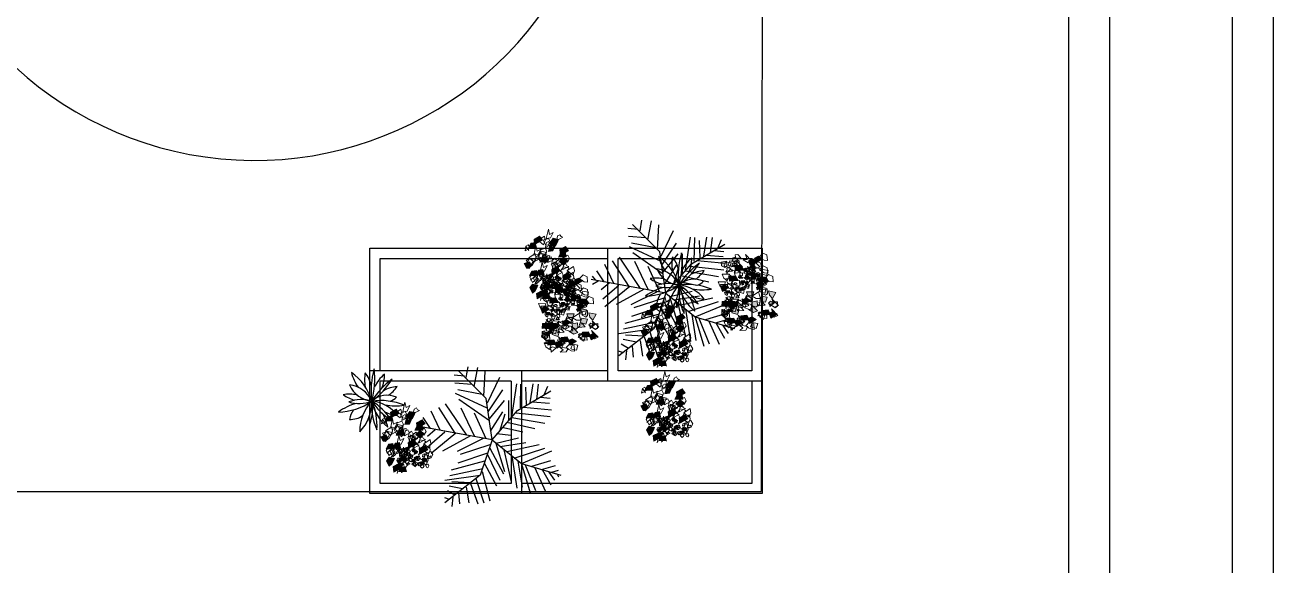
# Model space of a CAD drawing. Extents: x 5706208 to 5786773, y -2031603 to -1909573.
# Drawn here: x 5763487 to 5769590, y -1993134 to -1990495 of the extents above; entities that cross this region are included whole.
import ezdxf

# ---------------------------------------------------------------- set-up
doc = ezdxf.new("R2010")
doc.units = 0
doc.header["$LTSCALE"] = 1000
doc.header["$MEASUREMENT"] = 0
doc.layers.get('0').update_dxf_attribs({"linetype": 'CONTINUOUS'})
doc.layers.add('Arbustos', color=88, linetype='CONTINUOUS', lineweight=5)
for name, color, linetype in [('BOSQUENUEVO', 88, 'CONTINUOUS'), ('landscape', 82, 'CONTINUOUS'), ('WALL', 7, 'CONTINUOUS')]:
    doc.layers.add(name, color=color, linetype=linetype)

# ---------------------------------------------------------------- blocks, each defined once
blk = doc.blocks.new('Trees - Imperial1')
at = {"layer": 'landscape', "color": 82}
for p, q in [((-8.74, 47.14), (-17.07, 52.71)), ((-10.19, 53.64), (-13.08, 55.96)), ((0, 0), (-10.5, 57)), ((-9.1, 51.78), (-6.56, 55.96)), ((-7.65, 43.42), (-2.58, 49.46)), ((-5.84, 35.99), (4.67, 48.07)), ((-5.11, 28.1), (-24.68, 40.64)), ((-7.29, 39.71), (-21.78, 46.67)), ((-5.11, 27.63), (10.46, 46.67)), ((-48.59, 21.13), (-49.31, 29.03)), ((-3.67, 19.27), (-27.57, 35.53)), ((-2.94, 16.49), (8.65, 37.85)), ((16.26, 5.8), (23.14, 31.35)), ((22.05, 7.2), (27.49, 32.28)), ((27, 9), (48, 36)), ((27.13, 9.06), (31.11, 35.99)), ((31.84, 30.88), (32.56, 16.49)), ((35.1, 32.74), (37.27, 22.52)), ((38.72, 34.13), (41.98, 28.56)), ((43.79, 29.95), (51.04, 30.88)), ((44.15, 36.46), (45.24, 32.74)), ((-47.5, 19.74), (-55.83, 18.34)), ((-31.5, 4.5), (-52.5, 25.5)), ((-43.51, 28.56), (-42.43, 15.56)), ((-38.44, 26.24), (-34.82, 7.66)), ((-35.54, 28.1), (-24.31, 3.95)), ((-14.53, 2.09), (-30.83, 25.31)), ((-24.31, 23.92), (-2.94, 13.7)), ((-1.13, 6.73), (9.01, 26.7)), ((3.94, 1.62), (11.19, 24.38)), ((10.1, 3.48), (17.71, 26.24)), ((36.18, 19.74), (48.14, 17.88)), ((40.53, 25.77), (48.86, 24.85)), ((-40.61, 13.7), (-55.11, 10.91)), ((-20.69, 13.7), (-1.13, 4.88)), ((29.66, 12.31), (48.14, 6.27)), ((33.28, 16.49), (48.86, 10.91)), ((-33.37, 6.27), (-52.21, 5.34)), ((-28.3, 3.48), (-47.86, -5.8)), ((-21.42, 3.02), (-38.08, -8.13)), ((0, 0), (-31.5, 4.5)), ((-15.98, 2.09), (-30.11, -9.52)), ((0, 0), (-22.5, -19.5)), ((-6.56, 1.16), (-21.42, -8.13)), ((0, 0), (27, 9)), ((0, 0), (18, -22.5)), ((6.48, 1.62), (26.04, -8.59)), ((11.19, 3.48), (30.75, -5.8)), ((18.07, 5.8), (35.1, -3.48)), ((24.23, 7.66), (46.69, 1.62)), ((-6.56, -5.8), (-19.97, -9.99)), ((-9.46, -8.59), (-6.2, -23.45)), ((-4.75, -3.48), (-3.67, -14.63)), ((2.49, -3.02), (-1.49, -20.2)), ((1.77, -2.55), (24.23, -9.52)), ((5.03, -6.27), (2.13, -25.78)), ((7.56, -9.06), (32.2, -14.63)), ((-17.43, -15.09), (-42.79, -18.81)), ((-15.26, -12.77), (-30.11, -12.77)), ((-20.69, -18.35), (-17.79, -44.35)), ((-17.07, -15.09), (-12.72, -40.17)), ((-13.45, -11.38), (-8.74, -32.74)), ((9.01, -11.38), (3.58, -35.99)), ((14.08, -16.95), (6.48, -40.17)), ((12.27, -15.09), (36.91, -18.81)), ((-24.31, -21.6), (-42.43, -22.06)), ((-26.85, -26.24), (-40.25, -25.78)), ((-22.5, -19.5), (-37.5, -45)), ((-25.04, -23.92), (-22.86, -45.28)), ((18.07, -22.52), (8.29, -45.75)), ((16.26, -19.74), (36.18, -22.99)), ((18, -22.5), (27, -52.5)), ((18.43, -22.52), (40.53, -29.03)), ((19.16, -25.31), (38.72, -33.21)), ((-28.3, -29.03), (-42.79, -31.35)), ((-30.83, -34.14), (-42.43, -35.53)), ((-32.65, -36.92), (-31.92, -44.35)), ((-29.02, -30.88), (-27.94, -43.89)), ((20.24, -30.42), (15.9, -44.82)), ((22.78, -37.85), (19.52, -48.53)), ((21.33, -32.74), (39.08, -40.64)), ((-34.46, -39.71), (-40.98, -42.49)), ((22.78, -38.31), (34.37, -44.82)), ((24.59, -45.75), (23.14, -50.85)), ((24.59, -43.42), (30.75, -47.6)), ((26.76, -49.93), (28.21, -50.85))]:
    blk.add_line(p, q, dxfattribs=at)
blk = doc.blocks.new('Arbusto 73')
at = {"true_color": 0xf0f000}
h = blk.add_hatch(color=2, dxfattribs=at)
h.dxf.hatch_style = 1
h.paths.add_polyline_path([(0.077, 0.246), (0.022, 0.179), (-0.04, 0.246), (0.006, 0.307), (0.052, 0.27)])
h = blk.add_hatch(color=2, dxfattribs=at)
h.dxf.hatch_style = 1
h.paths.add_polyline_path([(-0.273, 0.147), (-0.324, 0.169), (-0.344, 0.084), (-0.283, 0.042), (-0.201, 0.085), (-0.237, 0.128)])
h = blk.add_hatch(color=2, dxfattribs=at)
h.dxf.hatch_style = 1
h.paths.add_polyline_path([(-0.145, 0.078), (-0.135, 0.009), (-0.283, 0.042), (-0.201, 0.061), (-0.232, 0.119)])
h = blk.add_hatch(color=2, dxfattribs=at)
h.dxf.hatch_style = 1
h.paths.add_polyline_path([(0.294, 0.136), (0.262, 0.111), (0.239, 0.149), (0.262, 0.167), (0.292, 0.156)])
h = blk.add_hatch(color=2, dxfattribs=at)
h.dxf.hatch_style = 1
h.paths.add_polyline_path([(0.446, -0.179), (0.395, -0.156), (0.375, -0.241), (0.436, -0.283), (0.518, -0.24), (0.482, -0.197)])
h = blk.add_hatch(color=2, dxfattribs=at)
h.dxf.hatch_style = 1
h.paths.add_polyline_path([(0.075, -0.263), (0.131, -0.296), (0.126, -0.336), (0.055, -0.373), (0.024, -0.29)])
at = {"color": 2, "true_color": 0xf0f000}
for points in [[(-0.273, 0.147), (-0.324, 0.169), (-0.344, 0.084), (-0.283, 0.042), (-0.201, 0.085), (-0.237, 0.128)], [(-0.145, 0.078), (-0.135, 0.009), (-0.283, 0.042), (-0.201, 0.061), (-0.232, 0.119)], [(0.435, 0.039), (0.435, -0.085), (0.364, -0.049), (0.353, 0.02)], [(-0.245, -0.208), (-0.332, -0.217), (-0.378, -0.13), (-0.312, -0.082)], [(-0.195, -0.181), (-0.194, -0.305), (-0.265, -0.268), (-0.276, -0.199)], [(0.243, -0.163), (0.243, -0.287), (0.172, -0.25), (0.161, -0.181)], [(0.446, -0.179), (0.395, -0.156), (0.375, -0.241), (0.436, -0.283), (0.518, -0.24), (0.482, -0.197)], [(0.609, -0.167), (0.522, -0.176), (0.476, -0.088), (0.542, -0.041)], [(0.075, -0.263), (0.131, -0.296), (0.126, -0.336), (0.055, -0.373), (0.024, -0.29)]]:
    blk.add_lwpolyline(points, close=True, dxfattribs=at)
for points in [[(0.608, -0.093), (0.537, -0.056), (0.526, 0.013), (0.608, 0.031)], [(0.238, -0.277), (0.187, -0.254)]]:
    blk.add_lwpolyline(points, dxfattribs=at)
for points in [[(-0.08, 0.2), (-0.166, 0.191), (-0.147, 0.325), (-0.213, 0.278)], [(0.327, 0.242), (0.24, 0.233), (0.26, 0.368), (0.194, 0.32)], [(0.425, 0.159), (0.382, 0.155), (0.392, 0.222), (0.359, 0.198)], [(0.46, 0.289), (0.417, 0.285), (0.426, 0.352), (0.394, 0.329)], [(0.485, 0.303), (0.486, 0.241), (0.445, 0.294), (0.45, 0.259)], [(0.236, 0.07), (0.15, 0.061), (0.169, 0.195), (0.103, 0.148)], [(0.249, 0.081), (0.26, 0.02), (0.211, 0.065), (0.222, 0.032)], [(0.435, 0.039), (0.435, -0.085), (0.353, 0.02), (0.364, -0.049)], [(0.45, 0.173), (0.451, 0.111), (0.41, 0.164), (0.415, 0.129)], [(0.608, 0.031), (0.608, -0.093), (0.526, 0.013), (0.537, -0.056)], [(-0.245, -0.208), (-0.332, -0.217), (-0.312, -0.082), (-0.378, -0.13)], [(-0.195, -0.181), (-0.194, -0.305), (-0.276, -0.199), (-0.265, -0.268)], [(0.028, -0.004), (0.029, -0.127), (-0.053, -0.022), (-0.043, -0.091)], [(0.227, -0.06), (0.227, -0.183), (0.145, -0.078), (0.156, -0.147)], [(0.243, -0.163), (0.243, -0.287), (0.161, -0.181), (0.172, -0.25)], [(0.609, -0.167), (0.522, -0.176), (0.542, -0.041), (0.476, -0.088)], [(0.554, -0.085), (0.512, -0.097), (0.51, -0.029), (0.481, -0.058)]]:
    blk.add_solid(points, dxfattribs=at)
at = {"layer": 'Arbustos', "color": 98, "true_color": 0x005200}
for points in [[(0.164, 0.304), (0.097, 0.405), (0.168, 0.418), (0.234, 0.391)], [(0.26, 0.293), (0.194, 0.394), (0.265, 0.407), (0.331, 0.381)], [(0.387, 0.373), (0.316, 0.335), (0.285, 0.418), (0.336, 0.445), (0.392, 0.413)], [(0.398, 0.393), (0.404, 0.359), (0.33, 0.375), (0.37, 0.385), (0.355, 0.414)], [(-0.36, 0.237), (-0.309, 0.14), (-0.38, 0.152), (-0.4, 0.191), (-0.37, 0.207)], [(0.026, 0.268), (-0.045, 0.231), (-0.076, 0.314), (-0.025, 0.341), (0.031, 0.308)], [(0.098, 0.182), (0.043, 0.116), (-0.019, 0.182), (0.027, 0.244), (0.073, 0.206)], [(0.083, 0.211), (0.134, 0.115), (0.063, 0.126), (0.042, 0.165), (0.073, 0.181)], [(0.097, 0.331), (0.149, 0.234), (0.077, 0.246), (0.057, 0.285), (0.087, 0.301)], [(0.174, 0.309), (0.123, 0.332), (0.103, 0.247), (0.164, 0.205), (0.245, 0.248), (0.209, 0.291)], [(0.189, 0.231), (0.241, 0.134), (0.17, 0.146), (0.149, 0.185), (0.179, 0.201)], [(0.285, 0.213), (0.318, 0.169), (0.282, 0.169), (0.269, 0.186), (0.282, 0.197)], [(0.346, 0.327), (0.295, 0.349), (0.276, 0.264), (0.337, 0.222), (0.418, 0.266), (0.382, 0.309)], [(0.31, 0.204), (0.336, 0.155), (0.3, 0.161), (0.29, 0.181), (0.305, 0.189)], [(0.345, 0.334), (0.371, 0.286), (0.335, 0.292), (0.325, 0.311), (0.34, 0.319)], [(0.392, 0.185), (0.358, 0.236), (0.394, 0.242), (0.427, 0.229)], [(0.427, 0.229), (0.432, 0.194), (0.359, 0.211), (0.399, 0.22), (0.384, 0.249)], [(0.427, 0.315), (0.393, 0.366), (0.429, 0.372), (0.462, 0.359)], [(0.462, 0.359), (0.437, 0.37), (0.427, 0.328), (0.457, 0.307), (0.498, 0.328), (0.48, 0.35)], [(0.504, 0.22), (0.468, 0.201), (0.453, 0.242), (0.478, 0.256), (0.506, 0.239)], [(0.491, 0.194), (0.465, 0.206), (0.456, 0.163), (0.486, 0.142), (0.527, 0.164), (0.509, 0.185)], [(0.485, 0.266), (0.511, 0.217), (0.476, 0.223), (0.465, 0.243), (0.48, 0.251)], [(0.538, 0.35), (0.503, 0.331), (0.487, 0.372), (0.513, 0.386), (0.541, 0.37)], [(0.549, 0.281), (0.521, 0.248), (0.49, 0.281), (0.513, 0.312), (0.536, 0.293)], [(-0.349, 0.044), (-0.338, -0.024), (-0.486, 0.009), (-0.404, 0.027), (-0.435, 0.085)], [(-0.241, -0.035), (-0.312, -0.073), (-0.343, 0.01), (-0.293, 0.037), (-0.237, 0.005)], [(-0.252, 0.058), (-0.201, -0.038), (-0.272, -0.027), (-0.293, 0.012), (-0.262, 0.028)], [(-0.053, 0.003), (-0.002, -0.094), (-0.073, -0.082), (-0.094, -0.044), (-0.063, -0.027)], [(-0.018, 0.009), (-0.069, 0.032), (-0.089, -0.053), (-0.027, -0.095), (0.054, -0.052), (0.018, -0.009)], [(-0.013, 0.098), (0.038, 0.002), (-0.033, 0.013), (-0.054, 0.052), (-0.023, 0.068)], [(0.007, 0.159), (0.058, 0.062), (-0.013, 0.074), (-0.034, 0.112), (-0.003, 0.129)], [(0.165, 0.131), (0.175, 0.062), (0.027, 0.095), (0.109, 0.114), (0.078, 0.172)], [(0.134, 0.09), (0.063, 0.052), (0.032, 0.135), (0.083, 0.162), (0.139, 0.13)], [(0.15, 0.061), (0.083, 0.162), (0.154, 0.175), (0.22, 0.148)], [(0.353, 0.02), (0.364, -0.049), (0.216, -0.015), (0.298, 0.003), (0.267, 0.061)], [(0.282, 0.002), (0.25, -0.023), (0.228, 0.015), (0.25, 0.033), (0.281, 0.022)], [(0.256, 0.044), (0.29, 0.001), (0.254, 0.001), (0.24, 0.018), (0.254, 0.028)], [(0.349, -0.069), (0.278, -0.107), (0.247, -0.024), (0.298, 0.003), (0.354, -0.029)], [(0.316, 0.07), (0.294, 0.032), (0.258, 0.06), (0.275, 0.094), (0.301, 0.079)], [(0.394, -0.008), (0.339, -0.075), (0.277, -0.008), (0.323, 0.054), (0.369, 0.016)], [(0.327, 0.093), (0.379, -0.003), (0.308, 0.008), (0.287, 0.047), (0.317, 0.063)], [(0.414, 0.052), (0.359, -0.014), (0.297, 0.052), (0.343, 0.114), (0.389, 0.076)], [(0.389, 0.051), (0.338, 0.074), (0.318, -0.011), (0.379, -0.053), (0.46, -0.01), (0.424, 0.033)], [(0.384, 0.123), (0.395, 0.09), (0.319, 0.094), (0.358, 0.11), (0.338, 0.136)], [(0.392, 0.098), (0.398, 0.064), (0.324, 0.081), (0.364, 0.09), (0.349, 0.119)], [(0.444, 0.093), (0.412, 0.068), (0.389, 0.107), (0.412, 0.124), (0.442, 0.113)], [(0.456, 0.064), (0.431, 0.075), (0.421, 0.033), (0.451, 0.012), (0.492, 0.033), (0.474, 0.055)], [(0.562, -0.005), (0.506, -0.072), (0.445, -0.006), (0.49, 0.056), (0.536, 0.018)], [(0.514, 0.151), (0.486, 0.117), (0.456, 0.151), (0.478, 0.181), (0.501, 0.163)], [(0.481, 0.09), (0.507, 0.042), (0.471, 0.047), (0.461, 0.067), (0.476, 0.075)], [(-0.312, -0.156), (-0.378, -0.055), (-0.307, -0.042), (-0.241, -0.069)], [(-0.088, -0.152), (-0.078, -0.221), (-0.225, -0.188), (-0.144, -0.17), (-0.175, -0.111)], [(-0.088, -0.087), (-0.159, -0.125), (-0.19, -0.042), (-0.14, -0.015), (-0.084, -0.048)], [(-0.068, -0.043), (-0.119, -0.02), (-0.139, -0.105), (-0.078, -0.147), (0.003, -0.104), (-0.033, -0.061)], [(-0.038, -0.051), (-0.089, -0.029), (-0.109, -0.114), (-0.047, -0.156), (0.034, -0.112), (-0.002, -0.069)], [(-0.036, -0.299), (-0.103, -0.198), (-0.032, -0.185), (0.034, -0.211)], [(-0.038, -0.101), (0.014, -0.197), (-0.057, -0.186), (-0.078, -0.147), (-0.048, -0.131)], [(0.171, -0.052), (0.181, -0.121), (0.034, -0.088), (0.115, -0.069), (0.084, -0.011)], [(0.319, -0.11), (0.329, -0.179), (0.181, -0.146), (0.263, -0.127), (0.232, -0.069)], [(0.278, -0.181), (0.227, -0.159), (0.207, -0.244), (0.269, -0.285), (0.35, -0.242), (0.314, -0.199)], [(0.298, -0.121), (0.247, -0.098), (0.227, -0.183), (0.289, -0.225), (0.37, -0.182), (0.334, -0.139)], [(0.274, -0.025), (0.247, -0.019), (0.244, -0.062), (0.278, -0.078), (0.314, -0.049), (0.293, -0.031)], [(0.304, -0.064), (0.283, -0.102), (0.247, -0.074), (0.264, -0.04), (0.29, -0.055)], [(0.355, -0.045), (0.366, -0.078), (0.291, -0.075), (0.329, -0.059), (0.309, -0.033)], [(0.446, -0.051), (0.458, -0.083), (0.382, -0.08), (0.42, -0.064), (0.4, -0.038)], [(0.424, -0.068), (0.397, -0.061), (0.394, -0.105), (0.428, -0.12), (0.464, -0.092), (0.443, -0.074)], [(0.47, -0.081), (0.438, -0.105), (0.416, -0.067), (0.439, -0.05), (0.469, -0.061)], [(0.433, -0.061), (0.467, -0.104), (0.43, -0.105), (0.417, -0.087), (0.431, -0.077)], [(0.484, -0.014), (0.518, -0.058), (0.481, -0.058), (0.468, -0.041), (0.482, -0.03)], [(0.542, -0.115), (0.476, -0.014), (0.547, -0.001), (0.613, -0.028)], [(0.07, -0.304), (-0.001, -0.342), (-0.032, -0.259), (0.019, -0.232), (0.075, -0.264)], [(0.039, -0.221), (-0.012, -0.199), (-0.031, -0.284), (0.03, -0.325), (0.111, -0.282), (0.075, -0.239)]]:
    blk.add_lwpolyline(points, close=True, dxfattribs=at)
at = {"layer": 'Arbustos'}
for points in [[(-0.08, 0.2), (-0.166, 0.191), (-0.213, 0.278), (-0.147, 0.325)], [(-0.05, 0.29), (-0.049, 0.166), (-0.121, 0.203), (-0.131, 0.272)], [(0.077, 0.246), (0.022, 0.179), (-0.04, 0.246), (0.006, 0.307), (0.052, 0.27)], [(0.425, 0.159), (0.382, 0.155), (0.359, 0.198), (0.392, 0.222)], [(0.46, 0.289), (0.417, 0.285), (0.394, 0.329), (0.426, 0.352)], [(0.485, 0.303), (0.486, 0.241), (0.45, 0.259), (0.445, 0.294)], [(0.236, 0.07), (0.15, 0.061), (0.103, 0.148), (0.169, 0.195)], [(0.249, 0.081), (0.26, 0.02), (0.222, 0.032), (0.211, 0.065)], [(0.45, 0.173), (0.451, 0.111), (0.415, 0.129), (0.41, 0.164)], [(0.028, -0.004), (0.029, -0.127), (-0.043, -0.091), (-0.053, -0.022)], [(0.227, -0.06), (0.227, -0.183), (0.156, -0.147), (0.145, -0.078)], [(0.554, -0.085), (0.512, -0.097), (0.481, -0.058), (0.51, -0.029)], [(0.515, -0.073), (0.488, -0.067), (0.486, -0.11), (0.52, -0.126), (0.556, -0.097), (0.534, -0.079)]]:
    blk.add_lwpolyline(points, close=True, dxfattribs=at)
at = {"layer": 'Arbustos', "color": 0}
for points in [[(0.327, 0.242), (0.24, 0.233), (0.194, 0.32), (0.26, 0.368)], [(0.294, 0.136), (0.262, 0.111), (0.239, 0.149), (0.262, 0.167), (0.292, 0.156)]]:
    blk.add_lwpolyline(points, close=True, dxfattribs=at)
at = {"layer": 'Arbustos', "color": 98, "true_color": 0x005200}
for points in [[(0.314, -0.274), (0.253, -0.207), (0.298, -0.146), (0.344, -0.183), (0.37, -0.207)], [(0.634, -0.116), (0.486, -0.083), (0.567, -0.065), (0.537, -0.007), (0.623, -0.047)], [(-0.219, -0.346), (-0.24, -0.307), (-0.209, -0.291), (-0.199, -0.261), (-0.148, -0.358), (-0.219, -0.346), (-0.153, -0.299)]]:
    blk.add_lwpolyline(points, dxfattribs=at)
at = {"layer": 'Arbustos', "color": 2, "true_color": 0xf0f000}
blk.add_solid([(-0.05, 0.29), (-0.049, 0.166), (-0.131, 0.272), (-0.121, 0.203)], dxfattribs=at)
blk = doc.blocks.new('12PPLT05')
at = {"color": 98, "linetype": 'ByBlock', "true_color": 0x005200}
for centre, radius, start, end in [((-2.174, -0.059), 2.212, 16.0441, 35.3335), ((1.842, 1.26), 2.212, 181.0347, 215.3335), ((1.487, 0.217), 1.468, 145.5383, 164.4558), ((-1.173, 0.811), 1.468, 348.8253, 9.2585), ((0.156, 0.77), 0.798, 177.3463, 214.3867), ((-0.76, 0.018), 0.798, 53.6976, 81.4479), ((1.241, 0.453), 1.293, 162.7458, 201.4439), ((-1.198, 0.364), 1.293, 342.7458, 21.4439), ((1.05, -0.124), 1.018, 113.8981, 174.104), ((-0.375, 0.911), 1.018, 293.8981, 354.104), ((-0.468, 1.804), 1.892, 285.4903, 325.7263), ((1.601, -1.085), 1.892, 105.4903, 123.6876), ((-1.075, -1.195), 1.619, 46.5624, 90.8436), ((0.014, 1.599), 1.619, 226.5624, 270.8436), ((-0.514, -1.415), 1.5, 91.7019, 101.5379), ((-0.263, 1.451), 1.5, 248.4565, 281.5379), ((0.42, -2.939), 2.945, 73.8469, 97.4626), ((0.825, -1.044), 1.292, 78.242, 101.2871), ((0.301, 1.246), 1.292, 285.0191, 307.5292), ((-0.13, -2.16), 2.147, 85.5391, 114.6268), ((-0.857, 1.932), 2.147, 265.5391, 294.6268), ((0.352, -1.607), 1.619, 101.2054, 142.1916), ((-1.241, 0.973), 1.619, 281.2054, 299.3927), ((1.22, -1.88), 2.204, 122.4479, 148.7105), ((-1.846, 1.125), 2.204, 302.4479, 328.7105), ((-1.251, 0.081), 1.292, 306.2366, 355.5237), ((-2.322, -0.338), 2.381, 337.9745, 7.6991), ((0.857, 2.809), 2.945, 253.8469, 277.4626), ((-0.593, -0.586), 0.848, 335.5328, 41.9453), ((2.434, 1.738), 2.972, 216.2562, 237.9103), ((-1.541, -2.537), 2.972, 36.2562, 57.9103), ((-0.693, -1.064), 1.274, 4.6144, 28.6926), ((1.005, 0.73), 1.224, 246.3876, 271.4044), ((0.067, -1.243), 1.224, 37.7343, 66.5513), ((0.801, -1.062), 1.292, 154.6443, 175.5237), ((2.244, -0.912), 2.381, 170.2861, 187.6991), ((0.809, -0.371), 0.848, 203.2839, 221.9453), ((1.307, 0.083), 1.274, 214.1854, 235.0337)]:
    blk.add_arc(centre, radius, start, end, dxfattribs=at)
blk = doc.blocks.new('Bugambilias')
at = {"layer": 'Arbustos', "true_color": 0xd600d6}
h = blk.add_hatch(color=212, dxfattribs=at)
h.dxf.hatch_style = 1
h.paths.add_polyline_path([(0.432, 0.354), (0.384, 0.358), (0.386, 0.305), (0.42, 0.302), (0.444, 0.333)])
h.paths.add_polyline_path([(0.432, 0.281), (0.389, 0.331), (0.38, 0.289), (0.397, 0.269), (0.413, 0.282)])
h.paths.add_polyline_path([(0.438, 0.328), (0.421, 0.366), (0.357, 0.301), (0.404, 0.319), (0.407, 0.279)])
h.paths.add_polyline_path([(0.39, 0.238), (0.34, 0.254), (0.331, 0.2), (0.374, 0.184), (0.385, 0.218)])
h.paths.add_polyline_path([(0.305, 0.257), (0.257, 0.254), (0.268, 0.202), (0.303, 0.204), (0.321, 0.239)])
h.paths.add_polyline_path([(0.3, 0.231), (0.251, 0.246), (0.241, 0.193), (0.284, 0.176), (0.295, 0.21)])
h.paths.add_polyline_path([(0.292, 0.341), (0.278, 0.269), (0.321, 0.278), (0.352, 0.309)])
h.paths.add_polyline_path([(0.49, 0.121), (0.473, 0.159), (0.409, 0.094), (0.456, 0.111), (0.459, 0.072)])
h.paths.add_polyline_path([(0.424, 0.161), (0.376, 0.157), (0.387, 0.105), (0.421, 0.108), (0.439, 0.143)])
h.paths.add_polyline_path([(0.288, 0.124), (0.288, 0.051), (0.328, 0.067), (0.353, 0.103)])
h.paths.add_polyline_path([(0.423, 0.168), (0.418, 0.234), (0.386, 0.205), (0.388, 0.178), (0.409, 0.18)])
h = blk.add_hatch(color=212, dxfattribs=at)
h.dxf.hatch_style = 1
h.paths.add_polyline_path([(0.052, -0.114), (0.002, -0.098), (-0.008, -0.152), (0.035, -0.168), (0.046, -0.134)])
h.paths.add_polyline_path([(0.033, -0.142), (-0.015, -0.146), (-0.004, -0.198), (0.031, -0.195), (0.048, -0.161)])
h.paths.add_polyline_path([(0.043, -0.095), (0.038, -0.029), (0.005, -0.058), (0.008, -0.085), (0.028, -0.083)])
h.paths.add_polyline_path([(0.041, -0.075), (-0.008, -0.059), (-0.018, -0.113), (0.025, -0.129), (0.036, -0.095)])
h = blk.add_hatch(color=212, dxfattribs=at)
h.dxf.hatch_style = 1
h.paths.add_polyline_path([(0.472, -0.11), (0.471, -0.147), (0.492, -0.138), (0.504, -0.121)])
h.paths.add_polyline_path([(0.582, -0.163), (0.577, -0.097), (0.545, -0.126), (0.547, -0.153), (0.568, -0.151)])
h.paths.add_polyline_path([(0.534, -0.167), (0.516, -0.195), (0.478, -0.158), (0.495, -0.117), (0.551, -0.113), (0.546, -0.146)])
h.paths.add_polyline_path([(0.51, -0.037), (0.46, -0.021), (0.45, -0.075), (0.493, -0.091), (0.504, -0.057)])
h.paths.add_polyline_path([(0.544, -0.113), (0.495, -0.117), (0.507, -0.169), (0.541, -0.166), (0.559, -0.132)])
at = {"layer": 'Arbustos', "color": 212, "true_color": 0xd600d6}
for points in [[(-0.037, 0.203), (-0.055, 0.175), (-0.093, 0.212), (-0.076, 0.253), (-0.021, 0.257), (-0.025, 0.224)], [(0.088, 0.206), (0.07, 0.179), (0.032, 0.215), (0.05, 0.256), (0.105, 0.261), (0.101, 0.227)], [(0.126, 0.249), (0.077, 0.265), (0.067, 0.211), (0.11, 0.195), (0.121, 0.229)], [(0.174, 0.26), (0.156, 0.232), (0.118, 0.268), (0.135, 0.31), (0.19, 0.314), (0.186, 0.281)], [(0.187, 0.268), (0.14, 0.244), (0.145, 0.185), (0.194, 0.182)], [(0.233, 0.212), (0.216, 0.25), (0.152, 0.185), (0.199, 0.202), (0.202, 0.163)], [(0.171, 0.262), (0.171, 0.226), (0.191, 0.234), (0.203, 0.252)], [(0.3, 0.231), (0.251, 0.246), (0.241, 0.193), (0.284, 0.176), (0.295, 0.21)], [(0.305, 0.257), (0.257, 0.254), (0.268, 0.202), (0.303, 0.204), (0.321, 0.239)], [(0.292, 0.341), (0.278, 0.269), (0.321, 0.278), (0.352, 0.309)], [(0.39, 0.238), (0.34, 0.254), (0.331, 0.2), (0.374, 0.184), (0.385, 0.218)], [(0.438, 0.328), (0.421, 0.366), (0.357, 0.301), (0.404, 0.319), (0.407, 0.279)], [(0.432, 0.281), (0.389, 0.331), (0.38, 0.289), (0.397, 0.269), (0.413, 0.282)], [(0.432, 0.354), (0.384, 0.358), (0.386, 0.305), (0.42, 0.302), (0.444, 0.333)], [(0.535, 0.323), (0.518, 0.361), (0.454, 0.296), (0.502, 0.313), (0.505, 0.274)], [(0.511, 0.288), (0.464, 0.264), (0.469, 0.205), (0.518, 0.202)], [(0.532, 0.197), (0.513, 0.169), (0.476, 0.205), (0.493, 0.247), (0.548, 0.251), (0.544, 0.218)], [(0.545, 0.29), (0.505, 0.353), (0.481, 0.312), (0.498, 0.273)], [(0.002, 0.147), (-0.037, 0.209), (-0.062, 0.168), (-0.045, 0.129)], [(0.028, 0.089), (-0.012, 0.152), (-0.036, 0.11), (-0.019, 0.072)], [(0.058, 0.145), (0.041, 0.183), (-0.023, 0.118), (0.024, 0.135), (0.027, 0.096)], [(0.044, 0.143), (0.026, 0.115), (-0.012, 0.152), (0.006, 0.193), (0.061, 0.198), (0.056, 0.164)], [(0.066, 0.117), (0.043, 0.129), (0.033, 0.103), (0.053, 0.091), (0.061, 0.107)], [(0.118, 0.09), (0.101, 0.128), (0.037, 0.063), (0.084, 0.081), (0.087, 0.041)], [(0.087, 0.134), (0.038, 0.13), (0.05, 0.078), (0.084, 0.081), (0.102, 0.115)], [(0.098, 0.124), (0.092, 0.144), (0.055, 0.118), (0.08, 0.122), (0.078, 0.102)], [(0.13, 0.117), (0.08, 0.133), (0.07, 0.079), (0.113, 0.063), (0.124, 0.097)], [(0.146, 0.086), (0.128, 0.058), (0.09, 0.094), (0.107, 0.135), (0.162, 0.14), (0.158, 0.106)], [(0.125, 0.158), (0.113, 0.145), (0.098, 0.167), (0.11, 0.185), (0.138, 0.183), (0.133, 0.167)], [(0.142, 0.156), (0.137, 0.176), (0.1, 0.15), (0.125, 0.154), (0.123, 0.135)], [(0.165, 0.107), (0.125, 0.17), (0.101, 0.128), (0.118, 0.09)], [(0.132, 0.157), (0.135, 0.19), (0.116, 0.178), (0.115, 0.165), (0.126, 0.164)], [(0.144, 0.179), (0.12, 0.181), (0.121, 0.155), (0.138, 0.153), (0.15, 0.168)], [(0.17, 0.19), (0.158, 0.178), (0.143, 0.199), (0.155, 0.218), (0.182, 0.215), (0.177, 0.199)], [(0.215, 0.171), (0.165, 0.186), (0.156, 0.133), (0.199, 0.116), (0.21, 0.15)], [(0.173, 0.15), (0.176, 0.183), (0.157, 0.171), (0.156, 0.158), (0.167, 0.157)], [(0.184, 0.101), (0.175, 0.087), (0.156, 0.105), (0.165, 0.126), (0.192, 0.128), (0.19, 0.112)], [(0.185, 0.208), (0.16, 0.201), (0.157, 0.171), (0.181, 0.166)], [(0.17, 0.22), (0.169, 0.147), (0.209, 0.164), (0.234, 0.199)], [(0.25, 0.167), (0.21, 0.23), (0.186, 0.188), (0.203, 0.15)], [(0.205, 0.096), (0.203, 0.129), (0.187, 0.115), (0.188, 0.101), (0.198, 0.102)], [(0.266, 0.157), (0.246, 0.189), (0.234, 0.168), (0.243, 0.149)], [(0.279, 0.175), (0.276, 0.208), (0.26, 0.193), (0.261, 0.18), (0.271, 0.181)], [(0.287, 0.169), (0.328, 0.109), (0.352, 0.146), (0.352, 0.189)], [(0.288, 0.124), (0.288, 0.051), (0.328, 0.067), (0.353, 0.103)], [(0.424, 0.161), (0.376, 0.157), (0.387, 0.105), (0.421, 0.108), (0.439, 0.143)], [(0.423, 0.168), (0.418, 0.234), (0.386, 0.205), (0.388, 0.178), (0.409, 0.18)], [(0.49, 0.121), (0.473, 0.159), (0.409, 0.094), (0.456, 0.111), (0.459, 0.072)], [(0.521, 0.163), (0.516, 0.228), (0.483, 0.199), (0.485, 0.173), (0.506, 0.175)], [(0.494, 0.24), (0.493, 0.167), (0.533, 0.184), (0.558, 0.219)], [(0.597, 0.083), (0.557, 0.146), (0.533, 0.104), (0.55, 0.066)], [(0.639, 0.073), (0.621, 0.045), (0.583, 0.082), (0.6, 0.123), (0.656, 0.128), (0.651, 0.094)], [(0.647, 0.147), (0.597, 0.162), (0.588, 0.109), (0.631, 0.092), (0.642, 0.126)], [(0.002, 0.067), (-0.015, 0.105), (-0.079, 0.041), (-0.032, 0.058), (-0.029, 0.018)], [(0.058, -0.027), (0.041, 0.011), (-0.023, -0.054), (0.024, -0.037), (0.028, -0.076)], [(0.028, 0.003), (0.027, -0.07), (0.067, -0.053), (0.092, -0.018)], [(0.075, 0.027), (0.028, 0.003), (0.033, -0.056), (0.082, -0.059)], [(0.063, 0.087), (0.051, 0.075), (0.036, 0.096), (0.048, 0.115), (0.076, 0.112), (0.071, 0.096)], [(0.076, 0.076), (0.052, 0.078), (0.053, 0.052), (0.07, 0.05), (0.082, 0.066)], [(0.085, 0.026), (0.071, 0.06), (0.055, 0.042), (0.06, 0.021)], [(0.076, 0.046), (0.08, 0.079), (0.061, 0.067), (0.06, 0.054), (0.07, 0.053)], [(0.115, 0.053), (0.092, 0.065), (0.083, 0.039), (0.102, 0.027), (0.111, 0.043)], [(0.129, 0.044), (0.123, 0.11), (0.091, 0.081), (0.093, 0.055), (0.114, 0.056)], [(0.159, 0.093), (0.109, 0.109), (0.1, 0.055), (0.143, 0.039), (0.154, 0.073)], [(0.125, 0.012), (0.101, 0.014), (0.102, -0.013), (0.119, -0.014), (0.131, 0.001)], [(0.163, 0.063), (0.155, 0.082), (0.123, 0.05), (0.146, 0.058), (0.148, 0.039)], [(0.167, 0.048), (0.162, 0.068), (0.125, 0.042), (0.149, 0.046), (0.147, 0.026)], [(0.146, -0.03), (0.149, 0.003), (0.13, -0.009), (0.129, -0.022), (0.139, -0.023)], [(0.156, -0.017), (0.153, 0.016), (0.137, 0.001), (0.138, -0.012), (0.148, -0.011)], [(0.187, 0.082), (0.163, 0.084), (0.164, 0.058), (0.181, 0.056), (0.193, 0.072)], [(0.199, 0.043), (0.176, 0.031), (0.179, 0.001), (0.203, 0)], [(0.223, 0.008), (0.215, 0.027), (0.183, -0.005), (0.206, 0.004), (0.208, -0.016)], [(0.217, 0.044), (0.197, 0.076), (0.185, 0.055), (0.193, 0.036)], [(0.191, 0.019), (0.191, -0.017), (0.211, -0.009), (0.223, 0.008)], [(0.242, 0.076), (0.217, 0.084), (0.212, 0.057), (0.234, 0.049), (0.239, 0.066)], [(0.244, 0.046), (0.235, 0.032), (0.216, 0.051), (0.225, 0.071), (0.252, 0.074), (0.25, 0.057)], [(0.259, 0.038), (0.235, 0.036), (0.24, 0.01), (0.258, 0.011), (0.266, 0.028)], [(0.277, -0.01), (0.257, 0.021), (0.245, 0), (0.253, -0.019)], [(0.265, 0.008), (0.262, 0.041), (0.246, 0.027), (0.247, 0.014), (0.257, 0.014)], [(0.302, 0.021), (0.277, 0.029), (0.272, 0.002), (0.294, -0.006), (0.299, 0.011)], [(0.378, 0.091), (0.329, 0.107), (0.319, 0.053), (0.362, 0.037), (0.373, 0.071)], [(0.37, 0.11), (0.322, 0.106), (0.333, 0.054), (0.367, 0.057), (0.385, 0.092)], [(0.411, 0.028), (0.372, 0.091), (0.347, 0.049), (0.364, 0.011)], [(0.438, 0.036), (0.421, 0.075), (0.357, 0.01), (0.404, 0.027), (0.408, -0.012)], [(0.412, 0.015), (0.364, 0.011), (0.375, -0.041), (0.41, -0.039), (0.428, -0.004)], [(0.424, -0.038), (0.405, -0.065), (0.367, -0.029), (0.385, 0.012), (0.44, 0.017), (0.436, -0.017)], [(0.462, 0.091), (0.412, 0.107), (0.402, 0.053), (0.445, 0.037), (0.456, 0.071)], [(0.475, -0.039), (0.47, 0.026), (0.438, -0.003), (0.44, -0.029), (0.46, -0.027)], [(0.562, 0.08), (0.516, 0.056), (0.521, -0.003), (0.569, -0.005)], [(0.597, -0.003), (0.58, 0.035), (0.516, -0.03), (0.563, -0.012), (0.566, -0.052)], [(0.546, 0.032), (0.545, -0.04), (0.585, -0.024), (0.61, 0.011)], [(0.626, -0.047), (0.586, 0.016), (0.562, -0.026), (0.579, -0.064)], [(0.663, 0.045), (0.628, 0.066), (0.612, -0.024), (0.641, 0.017), (0.666, -0.013)], [(-0.042, -0.069), (-0.048, -0.003), (-0.08, -0.032), (-0.078, -0.059), (-0.057, -0.057)], [(-0.013, -0.093), (-0.018, -0.027), (-0.05, -0.056), (-0.048, -0.083), (-0.027, -0.081)], [(0.03, -0.017), (-0.018, -0.021), (-0.007, -0.073), (0.027, -0.07), (0.045, -0.035)], [(0.041, -0.075), (-0.008, -0.059), (-0.018, -0.113), (0.025, -0.129), (0.036, -0.095)], [(0.052, -0.114), (0.002, -0.098), (-0.008, -0.152), (0.035, -0.168), (0.046, -0.134)], [(0.043, -0.095), (0.038, -0.029), (0.005, -0.058), (0.008, -0.085), (0.028, -0.083)], [(0.089, -0.151), (0.084, -0.085), (0.052, -0.114), (0.054, -0.14), (0.074, -0.139)], [(0.121, -0.115), (0.102, -0.143), (0.065, -0.106), (0.082, -0.065), (0.137, -0.061), (0.133, -0.094)], [(0.103, -0.07), (0.098, -0.004), (0.066, -0.033), (0.068, -0.06), (0.089, -0.058)], [(0.114, -0.115), (0.113, -0.188), (0.153, -0.172), (0.178, -0.137)], [(0.176, -0.031), (0.13, -0.055), (0.135, -0.114), (0.183, -0.116)], [(0.214, -0.068), (0.196, -0.096), (0.158, -0.059), (0.175, -0.018), (0.23, -0.013), (0.226, -0.047)], [(0.16, -0.079), (0.159, -0.152), (0.199, -0.135), (0.224, -0.1)], [(0.216, -0.072), (0.213, -0.039), (0.197, -0.053), (0.198, -0.066), (0.208, -0.066)], [(0.25, -0.078), (0.201, -0.082), (0.213, -0.134), (0.247, -0.131), (0.265, -0.096)], [(0.282, -0.185), (0.242, -0.122), (0.217, -0.164), (0.235, -0.202)], [(0.262, -0.084), (0.253, -0.065), (0.221, -0.098), (0.245, -0.089), (0.247, -0.109)], [(0.259, -0.012), (0.236, -0.024), (0.239, -0.053), (0.263, -0.055)], [(0.295, -0.041), (0.247, -0.045), (0.258, -0.097), (0.293, -0.094), (0.31, -0.06)], [(0.251, -0.036), (0.25, -0.072), (0.271, -0.064), (0.283, -0.046)], [(0.283, -0.046), (0.274, -0.06), (0.255, -0.042), (0.264, -0.021), (0.291, -0.019), (0.289, -0.036)], [(0.298, -0.105), (0.275, -0.116), (0.277, -0.146), (0.302, -0.147)], [(0.315, -0.103), (0.296, -0.072), (0.283, -0.093), (0.292, -0.112)], [(0.319, -0.017), (0.295, -0.019), (0.3, -0.045), (0.317, -0.043), (0.326, -0.026)], [(0.341, -0.071), (0.316, -0.063), (0.311, -0.09), (0.332, -0.098), (0.338, -0.081)], [(0.346, -0.054), (0.343, -0.021), (0.327, -0.036), (0.328, -0.049), (0.339, -0.048)], [(0.358, -0.11), (0.333, -0.112), (0.339, -0.138), (0.356, -0.136), (0.365, -0.119)], [(0.361, -0.106), (0.358, -0.073), (0.342, -0.088), (0.343, -0.101), (0.353, -0.1)], [(0.384, -0.137), (0.376, -0.118), (0.344, -0.15), (0.367, -0.142), (0.369, -0.162)], [(0.36, -0.023), (0.359, -0.096), (0.399, -0.079), (0.424, -0.044)], [(0.433, -0.122), (0.394, -0.059), (0.369, -0.101), (0.386, -0.139)], [(0.405, -0.099), (0.396, -0.113), (0.377, -0.095), (0.386, -0.074), (0.413, -0.072), (0.411, -0.089)], [(0.425, -0.103), (0.378, -0.127), (0.383, -0.186), (0.432, -0.189)], [(0.404, -0.046), (0.381, -0.058), (0.383, -0.088), (0.408, -0.089)], [(0.408, -0.049), (0.405, -0.016), (0.389, -0.031), (0.39, -0.044), (0.401, -0.043)], [(0.459, -0.1), (0.42, -0.037), (0.395, -0.079), (0.412, -0.117)], [(0.437, -0.146), (0.434, -0.113), (0.418, -0.128), (0.419, -0.141), (0.429, -0.14)], [(0.484, -0.059), (0.434, -0.043), (0.424, -0.097), (0.467, -0.113), (0.478, -0.079)], [(0.463, -0.124), (0.438, -0.116), (0.433, -0.143), (0.455, -0.151), (0.46, -0.134)], [(0.51, -0.037), (0.46, -0.021), (0.45, -0.075), (0.493, -0.091), (0.504, -0.057)], [(0.48, -0.086), (0.457, -0.098), (0.46, -0.128), (0.484, -0.129)], [(0.472, -0.11), (0.471, -0.147), (0.492, -0.138), (0.504, -0.121)], [(0.534, -0.167), (0.516, -0.195), (0.478, -0.158), (0.495, -0.117), (0.551, -0.113), (0.546, -0.146)], [(0.544, -0.113), (0.495, -0.117), (0.507, -0.169), (0.541, -0.166), (0.559, -0.132)], [(0.591, -0.05), (0.545, -0.074), (0.55, -0.133), (0.598, -0.135)], [(0.582, -0.163), (0.577, -0.097), (0.545, -0.126), (0.547, -0.153), (0.568, -0.151)], [(0.575, -0.098), (0.574, -0.17), (0.614, -0.154), (0.639, -0.119)], [(0.665, -0.101), (0.623, -0.051), (0.613, -0.093), (0.63, -0.113), (0.646, -0.1)], [(0.033, -0.142), (-0.015, -0.146), (-0.004, -0.198), (0.031, -0.195), (0.048, -0.161)], [(0.189, -0.153), (0.188, -0.226), (0.228, -0.21), (0.253, -0.174)], [(0.215, -0.131), (0.214, -0.204), (0.254, -0.188), (0.279, -0.153)], [(0.29, -0.128), (0.289, -0.165), (0.309, -0.157), (0.322, -0.139)], [(0.438, -0.156), (0.418, -0.125), (0.406, -0.145), (0.414, -0.165)], [(0.48, -0.162), (0.456, -0.164), (0.461, -0.19), (0.478, -0.189), (0.487, -0.172)], [(0.525, -0.141), (0.475, -0.125), (0.466, -0.179), (0.509, -0.195), (0.52, -0.162)], [(0.518, -0.135), (0.47, -0.139), (0.481, -0.191), (0.515, -0.188), (0.533, -0.154)], [(0.511, -0.166), (0.509, -0.134), (0.492, -0.148), (0.493, -0.161), (0.504, -0.16)]]:
    blk.add_lwpolyline(points, close=True, dxfattribs=at)
for points in [[(0.187, 0.268), (0.14, 0.244), (0.194, 0.182), (0.145, 0.185)], [(0.511, 0.288), (0.464, 0.264), (0.518, 0.202), (0.469, 0.205)], [(0.545, 0.29), (0.505, 0.353), (0.498, 0.273), (0.481, 0.312)], [(0.002, 0.147), (-0.037, 0.209), (-0.045, 0.129), (-0.062, 0.168)], [(0.028, 0.089), (-0.012, 0.152), (-0.019, 0.072), (-0.036, 0.11)], [(0.165, 0.107), (0.125, 0.17), (0.118, 0.09), (0.101, 0.128)], [(0.185, 0.208), (0.16, 0.201), (0.181, 0.166), (0.157, 0.171)], [(0.25, 0.167), (0.21, 0.23), (0.203, 0.15), (0.186, 0.188)], [(0.266, 0.157), (0.246, 0.189), (0.243, 0.149), (0.234, 0.168)], [(0.597, 0.083), (0.557, 0.146), (0.55, 0.066), (0.533, 0.104)], [(0.075, 0.027), (0.028, 0.003), (0.082, -0.059), (0.033, -0.056)], [(0.085, 0.026), (0.071, 0.06), (0.06, 0.021), (0.055, 0.042)], [(0.199, 0.043), (0.176, 0.031), (0.203, 0), (0.179, 0.001)], [(0.217, 0.044), (0.197, 0.076), (0.193, 0.036), (0.185, 0.055)], [(0.277, -0.01), (0.257, 0.021), (0.253, -0.019), (0.245, 0)], [(0.411, 0.028), (0.372, 0.091), (0.364, 0.011), (0.347, 0.049)], [(0.562, 0.08), (0.516, 0.056), (0.569, -0.005), (0.521, -0.003)], [(0.626, -0.047), (0.586, 0.016), (0.579, -0.064), (0.562, -0.026)], [(0.176, -0.031), (0.13, -0.055), (0.183, -0.116), (0.135, -0.114)], [(0.282, -0.185), (0.242, -0.122), (0.235, -0.202), (0.217, -0.164)], [(0.259, -0.012), (0.236, -0.024), (0.263, -0.055), (0.239, -0.053)], [(0.298, -0.105), (0.275, -0.116), (0.302, -0.147), (0.277, -0.146)], [(0.315, -0.103), (0.296, -0.072), (0.292, -0.112), (0.283, -0.093)], [(0.433, -0.122), (0.394, -0.059), (0.386, -0.139), (0.369, -0.101)], [(0.425, -0.103), (0.378, -0.127), (0.432, -0.189), (0.383, -0.186)], [(0.404, -0.046), (0.381, -0.058), (0.408, -0.089), (0.383, -0.088)], [(0.459, -0.1), (0.42, -0.037), (0.412, -0.117), (0.395, -0.079)], [(0.48, -0.086), (0.457, -0.098), (0.484, -0.129), (0.46, -0.128)], [(0.591, -0.05), (0.545, -0.074), (0.598, -0.135), (0.55, -0.133)], [(0.438, -0.156), (0.418, -0.125), (0.414, -0.165), (0.406, -0.145)]]:
    blk.add_solid(points, dxfattribs=at)

msp = doc.modelspace()

# ---------------------------------------------------------------- linework, layer by layer
at = {"color": 8}
for p, q in [((5769589.5, -1982074.8), (5769589.5, -2027074.8)), ((5769389.5, -1982274.8), (5769389.5, -2003024.8)), ((5766337.3, -1992236), (5766337.3, -1991586.4)), ((5766387.3, -1992186), (5766387.3, -1991636.4)), ((5766337.3, -1992186), (5765173.2, -1992186)), ((5765914, -1992186), (5765914, -1992785.6)), ((5767041.7, -1992186), (5766387.3, -1992186)), ((5765864, -1992236), (5765223.2, -1992236)), ((5765864, -1992236), (5765864, -1992735.6)), ((5767091.7, -1992236), (5765914, -1992236))]:
    msp.add_line(p, q, dxfattribs=at)
msp.add_lwpolyline([(5767091.7, -1992785.6), (5765173.2, -1992785.6), (5765173.2, -1991586.4), (5767091.7, -1991586.4)], close=True, dxfattribs=at)
for points in [[(5765223.2, -1992186), (5765223.2, -1991636.4), (5766337.3, -1991636.4)], [(5766387.3, -1991636.4), (5767041.7, -1991636.4), (5767041.7, -1992186)], [(5765864, -1992735.6), (5765223.2, -1992735.6), (5765223.2, -1992236)], [(5767041.7, -1992236), (5767041.7, -1992735.6), (5765914, -1992735.6)]]:
    msp.add_lwpolyline(points, dxfattribs=at)
at = {"layer": 'WALL', "color": 8, "ltscale": 0.1}
for p, q in [((5768789.5, -1982874.8), (5768789.5, -2003024.8)), ((5768589.5, -1983074.8), (5768589.5, -2003024.8)), ((5767102.2, -1984574.8), (5767087.4, -1992774.8)), ((5753570.6, -1992774.8), (5767087.4, -1992774.8))]:
    msp.add_line(p, q, dxfattribs=at)
msp.add_arc((5764609.4, -1989428.6), 1728.2, 183.42947, 137.54795, dxfattribs=at)

# ---------------------------------------------------------------- block references
at = {"layer": 'Arbustos', "color": 0, "rotation": 270}
for name, p, xscale, yscale, zscale in [('Arbusto 73', (5766043.6, -1991644.4), 311.04, 311.04, 311.04), ('Bugambilias', (5766989.1, -1991656.4), 497.664, 497.664, 497.664), ('Bugambilias', (5766110.3, -1991763), 497.664, 497.664, 497.664), ('Arbusto 73', (5766613.5, -1991972.6), 311.04, 311.04, 311.04), ('Arbusto 73', (5766613.5, -1992339.7), 311.04, 311.04, 311.04), ('Arbusto 73', (5765342.2, -1992490.4), 311.04, 311.04, 311.04)]:
    msp.add_blockref(name, p, dxfattribs=dict(at, xscale=xscale, yscale=yscale, zscale=zscale))
at = {"layer": 'BOSQUENUEVO', "color": 0, "xscale": 131.5307710180431, "yscale": 131.5307710180431, "zscale": 131.5307710180431, "rotation": 89.99999976690515}
for p in [(5766682, -1991771.1), (5765180, -1992338.2)]:
    msp.add_blockref('12PPLT05', p, dxfattribs=at)
at = {"layer": 'landscape', "color": 0, "ltscale": 0.2, "xscale": -6.400000000000002, "yscale": 6.400000000000002, "zscale": 6.400000000000002, "rotation": 90}
for p in [(5766620.6, -1991805.6), (5765771, -1992522.5)]:
    msp.add_blockref('Trees - Imperial1', p, dxfattribs=at)

doc.saveas('drawing.dxf')
